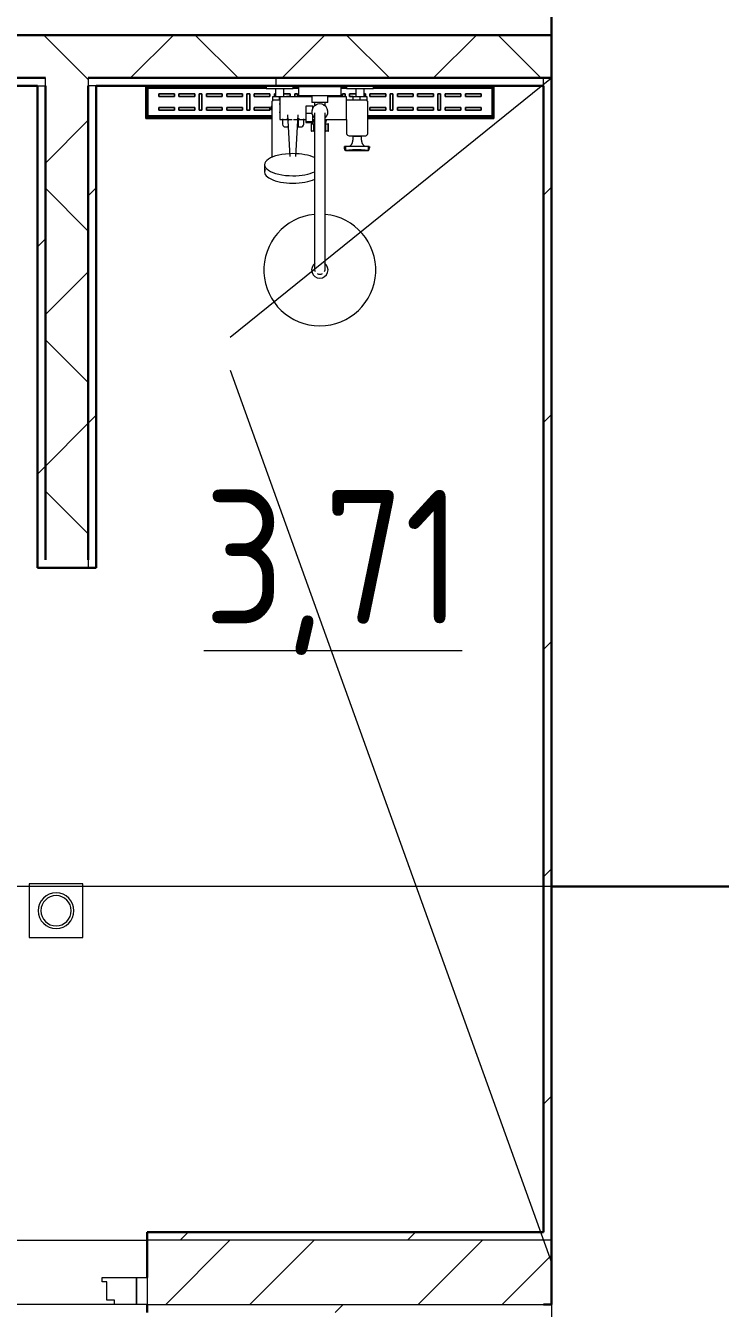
# Model space of a CAD drawing. Header units: millimetres. Extents: x -1073752 to 1436911, y -1379358 to 94781.
# Drawn here: x -1022235 to -1020938, y -991543 to -989148 of the extents above; entities that cross this region are included whole.
import ezdxf

# ---------------------------------------------------------------- set-up
doc = ezdxf.new("R2010")
doc.units = ezdxf.units.MM
doc.linetypes.add('ADSK_Линия сетки', pattern=[25, 20, -2.5, 0, -2.5])
doc.linetypes.add('ADSK_Сверху', pattern=[450, 300, -150])
for name, color, linetype, lineweight in [('Двери', 252, 'Continuous', 9), ('Марки помещений', 7, 'Continuous', 20), ('Обобщенные модели', 252, 'Continuous', 18), ('Оси', 252, 'Continuous', 9), ('Сантехника', 252, 'Continuous', 9), ('Стены внутренние', 7, 'Continuous', 18), ('Стены наружные', 7, 'Continuous', 18), ('Стены штриховка', 7, 'Continuous', 9)]:
    doc.layers.add(name, color=color, linetype=linetype, lineweight=lineweight)
doc.layers.add('Линии', color=7, linetype='Continuous', lineweight=9, true_color=0x00a600)
doc.styles.add('GOST Common_2', font='', dxfattribs={"width": 0.9, "height": 250})
doc.styles.get('GOST Common_2').set_extended_font_data('GOST type B')

# ---------------------------------------------------------------- blocks, each defined once
blk = doc.blocks.new('2 этаж')
at = {"layer": 'Двери', "color": 251, "true_color": 0x636466}
for p, q in [((136687, 16230.7), (136751, 16230.7)), ((136687, 16222.7), (136687, 16230.7)), ((136696, 16222.7), (136687, 16222.7)), ((136696, 16188.7), (136696, 16222.7)), ((136751, 16230.7), (136771, 16230.7)), ((136751, 16180.7), (136751, 16230.7)), ((136751, 16230.7), (136751, 16180.7)), ((136771, 16230.7), (136771, 16180.7)), ((136710, 16188.7), (136696, 16188.7)), ((136710, 16180.7), (136710, 16188.7)), ((136751, 16180.7), (136710, 16180.7)), ((136771, 16180.7), (136751, 16180.7))]:
    blk.add_line(p, q, dxfattribs=at)
at = {"layer": 'Линии', "color": 251, "linetype": 'ADSK_Сверху', "ltscale": 100, "true_color": 0x636466}
for p, q in [((136925.9, 17986.7), (137526, 18470.7)), ((136925.9, 17924.8), (137526, 16258.7))]:
    blk.add_line(p, q, dxfattribs=at)
at = {"layer": 'Обобщенные модели', "color": 251, "lineweight": 9, "true_color": 0x636466}
for p, q in [((137139.2, 18342.7), (137139.2, 18339.3)), ((137141.2, 18342.7), (137139.4, 18342.7)), ((137141.2, 18342.7), (137141.2, 18335.3)), ((137184.3, 18342.7), (137141.2, 18342.7)), ((137141.2, 18335.3), (137141.2, 18342.7)), ((137141.2, 18335.3), (137184.3, 18335.3)), ((137184.3, 18335.3), (137184.3, 18342.7)), ((137185.8, 18342.7), (137184.3, 18342.7)), ((137184.3, 18342.7), (137184.3, 18335.3)), ((137186, 18342.7), (137186, 18340)), ((137186.1, 18339.6), (137186.1, 18342.7))]:
    blk.add_line(p, q, dxfattribs=at)
for points, knots in [([(137139.2, 18338.8), (137139.2, 18338.6), (137139.3, 18338.3), (137139.4, 18337.6), (137139.6, 18337), (137139.8, 18336.4), (137140, 18336), (137140.5, 18335.6), (137140.9, 18335.4), (137141.2, 18335.3)], [0.3333333, 0.3333333, 0.3333333, 0.3333333, 0.4166667, 0.5, 0.5833333, 0.6666667, 0.75, 0.8333333, 1, 1, 1, 1]), ([(137141.2, 18335.3), (137141.2, 18335.3), (137141.8, 18335.3), (137143.7, 18335.6), (137145, 18335.8), (137146.2, 18335.9), (137147.5, 18336), (137148.8, 18336.2), (137150.3, 18336.4), (137151.9, 18336.5), (137153.6, 18336.6), (137155.9, 18336.8), (137160.2, 18337), (137165.3, 18337), (137169.5, 18336.8), (137171.9, 18336.6), (137173.5, 18336.5), (137175.1, 18336.4), (137176.6, 18336.2), (137178, 18336), (137179.3, 18335.9), (137180.4, 18335.8), (137181.8, 18335.6), (137183.6, 18335.3), (137184.3, 18335.3), (137184.3, 18335.3)], [0, 0, 0, 0, 0.111111, 0.166667, 0.194444, 0.222222, 0.25, 0.277778, 0.305556, 0.333333, 0.361111, 0.388889, 0.444444, 0.555556, 0.611111, 0.638889, 0.666667, 0.694444, 0.722222, 0.75, 0.777778, 0.805556, 0.833333, 0.888889, 1, 1, 1, 1]), ([(137184.3, 18335.3), (137184.5, 18335.4), (137184.9, 18335.6), (137185.2, 18336.1), (137185.4, 18336.4), (137185.6, 18337), (137185.8, 18337.7), (137185.9, 18338.3), (137186, 18338.7), (137186, 18338.8)], [0, 0, 0, 0, 0.1666667, 0.25, 0.3333333, 0.4166667, 0.5, 0.5833333, 0.6666667, 0.6666667, 0.6666667, 0.6666667])]:
    blk.add_open_spline(points, degree=3, knots=knots, dxfattribs=at)
at = {"layer": 'Оси', "color": 251, "linetype": 'ADSK_Линия сетки', "ltscale": 100, "true_color": 0x636466}
for p, q in [((137526, 33711.4), (137526, -32265.4)), ((165326, 16960.7), (93603.7, 16960.7))]:
    blk.add_line(p, q, dxfattribs=at)
at = {"layer": 'Сантехника', "color": 251, "true_color": 0x636466}
for p, q in [((136768.8, 18394.8), (136768.8, 18455.7)), ((136768.8, 18455.7), (136768.8, 18394.8)), ((136993.5, 18454.8), (136770.8, 18454.8)), ((136770.8, 18454.8), (136993.5, 18454.8)), ((136770.8, 18454.8), (136770.8, 18396.7)), ((136770.8, 18396.7), (136770.8, 18454.8)), ((136772.4, 18448), (136772.4, 18453)), ((136993.5, 18453), (136772.4, 18453)), ((136772.4, 18451.5), (136772.4, 18453)), ((136772.4, 18451.5), (136993.5, 18451.5)), ((136772.4, 18451.5), (136772.4, 18448)), ((136772.4, 18403.4), (136772.4, 18448)), ((136772.4, 18448), (136772.4, 18403.4)), ((136993.5, 18455.7), (136993.5, 18450.7)), ((136993.5, 18450.7), (137043.5, 18450.7)), ((137010.5, 18450.7), (137010.5, 18435.7)), ((137026.5, 18435.7), (137026.5, 18450.7)), ((137043.5, 18450.7), (137043.5, 18455.7)), ((137143.5, 18454.8), (137043.5, 18454.8)), ((137043.5, 18454.8), (137143.5, 18454.8)), ((137053.7, 18453), (137043.5, 18453)), ((137043.5, 18451.5), (137053.5, 18451.5)), ((137053.5, 18454.5), (137053.5, 18437.2)), ((137093.5, 18454.5), (137053.5, 18454.5)), ((137133.5, 18454.5), (137093.5, 18454.5)), ((137133.5, 18437.2), (137133.5, 18454.5)), ((137143.5, 18453), (137133.5, 18453)), ((137133.5, 18451.5), (137143.5, 18451.5)), ((137143.5, 18455.7), (137143.5, 18450.7)), ((137143.5, 18450.7), (137193.5, 18450.7)), ((137160.5, 18450.7), (137160.5, 18435.7)), ((137176.5, 18435.7), (137176.5, 18450.7)), ((137193.5, 18450.7), (137193.5, 18455.7)), ((137416.2, 18454.8), (137193.5, 18454.8)), ((137193.5, 18454.8), (137416.2, 18454.8)), ((137415.1, 18453), (137193.5, 18453)), ((137193.5, 18451.5), (137415.1, 18451.5)), ((137415.1, 18453), (137415.1, 18448)), ((137415.1, 18453), (137415.1, 18451.5)), ((137415.1, 18448), (137415.1, 18451.5)), ((137415.1, 18448), (137415.1, 18403.4)), ((137415.1, 18403.4), (137415.1, 18448)), ((137416.2, 18396.7), (137416.2, 18454.8)), ((137416.2, 18454.8), (137416.2, 18396.7)), ((137418.2, 18455.7), (137418.2, 18394.8)), ((137418.2, 18394.8), (137418.2, 18455.7)), ((136822.1, 18440.7), (136792.6, 18440.7)), ((136792.6, 18440.7), (136792.6, 18435.7)), ((136792.6, 18435.7), (136792.6, 18440.7)), ((136792.6, 18440.7), (136822.1, 18440.7)), ((136792.6, 18435.7), (136822.1, 18435.7)), ((136822.1, 18435.7), (136792.6, 18435.7)), ((136822.1, 18435.7), (136822.1, 18440.7)), ((136822.1, 18440.7), (136822.1, 18435.7)), ((136860, 18440.7), (136830.5, 18440.7)), ((136830.5, 18440.7), (136830.5, 18435.7)), ((136830.5, 18435.7), (136830.5, 18440.7)), ((136830.5, 18440.7), (136860, 18440.7)), ((136830.5, 18435.7), (136860, 18435.7)), ((136860, 18435.7), (136830.5, 18435.7)), ((136860, 18435.7), (136860, 18440.7)), ((136860, 18440.7), (136860, 18435.7)), ((136873.3, 18440.7), (136868.4, 18440.7)), ((136868.4, 18440.7), (136868.4, 18410.7)), ((136868.4, 18410.7), (136868.4, 18440.7)), ((136868.4, 18440.7), (136873.3, 18440.7)), ((136873.3, 18410.7), (136873.3, 18440.7)), ((136873.3, 18440.7), (136873.3, 18410.7)), ((136911.2, 18440.7), (136881.7, 18440.7)), ((136881.7, 18440.7), (136881.7, 18435.7)), ((136881.7, 18435.7), (136881.7, 18440.7)), ((136881.7, 18440.7), (136911.2, 18440.7)), ((136881.7, 18435.7), (136911.2, 18435.7)), ((136911.2, 18435.7), (136881.7, 18435.7)), ((136911.2, 18435.7), (136911.2, 18440.7)), ((136911.2, 18440.7), (136911.2, 18435.7)), ((136949.2, 18440.7), (136919.6, 18440.7)), ((136919.6, 18440.7), (136919.6, 18435.7)), ((136919.6, 18435.7), (136919.6, 18440.7)), ((136919.6, 18440.7), (136949.2, 18440.7)), ((136919.6, 18435.7), (136949.2, 18435.7)), ((136949.2, 18435.7), (136919.6, 18435.7)), ((136949.2, 18435.7), (136949.2, 18440.7)), ((136949.2, 18440.7), (136949.2, 18435.7)), ((136962.5, 18440.7), (136957.5, 18440.7)), ((136957.5, 18440.7), (136957.5, 18410.7)), ((136957.5, 18410.7), (136957.5, 18440.7)), ((136957.5, 18440.7), (136962.5, 18440.7)), ((136962.5, 18410.7), (136962.5, 18440.7)), ((136962.5, 18440.7), (136962.5, 18410.7)), ((137000.4, 18440.7), (136970.8, 18440.7)), ((136970.8, 18440.7), (136970.8, 18435.7)), ((136970.8, 18435.7), (136970.8, 18440.7)), ((136970.8, 18440.7), (137000.4, 18440.7)), ((136970.8, 18435.7), (137000.4, 18435.7)), ((137000.4, 18435.7), (136970.8, 18435.7)), ((137000.4, 18435.7), (137000.4, 18440.7)), ((137000.4, 18440.7), (137000.4, 18435.7)), ((137003.7, 18424.4), (137003.7, 18322)), ((137006, 18435.7), (137018.5, 18435.7)), ((137006, 18427.4), (137006, 18435.7)), ((137018.8, 18429.4), (137008.7, 18429.4)), ((137010.5, 18440.7), (137008.8, 18440.7)), ((137008.8, 18440.7), (137008.8, 18435.7)), ((137008.8, 18435.7), (137008.8, 18440.7)), ((137008.8, 18440.7), (137010.5, 18440.7)), ((137018.8, 18421.8), (137017.3, 18421.8)), ((137018.5, 18435.7), (137031, 18435.7)), ((137018.5, 18429.4), (137018.5, 18435.7)), ((137078.7, 18435.4), (137018.8, 18435.4)), ((137018.8, 18435.4), (137018.8, 18393.2)), ((137038.3, 18440.7), (137026.5, 18440.7)), ((137026.5, 18440.7), (137038.3, 18440.7)), ((137031, 18435.7), (137038.3, 18435.7)), ((137038.3, 18435.7), (137031, 18435.7)), ((137038.3, 18435.7), (137038.3, 18440.7)), ((137038.3, 18440.7), (137038.3, 18435.7)), ((137051.6, 18440.7), (137046.7, 18440.7)), ((137046.7, 18440.7), (137046.7, 18435.3)), ((137046.7, 18435.3), (137046.7, 18440.7)), ((137046.7, 18440.7), (137051.6, 18440.7)), ((137051.6, 18435.3), (137051.6, 18440.7)), ((137051.6, 18440.7), (137051.6, 18435.3)), ((137093.5, 18437.2), (137053.5, 18437.2)), ((137060, 18437.2), (137060, 18435.7)), ((137060, 18435.7), (137060, 18437.2)), ((137060, 18435.7), (137078.6, 18435.7)), ((137078.6, 18435.7), (137060, 18435.7)), ((137080.4, 18418), (137067.5, 18418)), ((137067.5, 18417.9), (137067.5, 18404.6)), ((137078.5, 18437.2), (137078.5, 18424.6)), ((137093.5, 18424.6), (137078.5, 18424.6)), ((137080.4, 18412), (137080.4, 18417.9)), ((137083.5, 18424.6), (137083.5, 18419.6)), ((137083.5, 18419.6), (137086.7, 18419.6)), ((137133.5, 18437.2), (137093.5, 18437.2)), ((137108.5, 18424.6), (137093.5, 18424.6)), ((137100.3, 18419.6), (137103.5, 18419.6)), ((137103.5, 18419.6), (137103.5, 18424.6)), ((137108.5, 18424.6), (137108.5, 18437.2)), ((137108.5, 18435.7), (137127.5, 18435.7)), ((137127.5, 18435.7), (137108.5, 18435.7)), ((137143.5, 18435.4), (137108.5, 18435.4)), ((137127.5, 18435.7), (137127.5, 18437.2)), ((137127.5, 18437.2), (137127.5, 18435.7)), ((137140.7, 18440.7), (137135.8, 18440.7)), ((137135.8, 18440.7), (137135.8, 18435.4)), ((137135.8, 18435.4), (137135.8, 18440.7)), ((137135.8, 18440.7), (137140.7, 18440.7)), ((137140.7, 18435.4), (137140.7, 18440.7)), ((137140.7, 18440.7), (137140.7, 18435.4)), ((137143.5, 18393.2), (137143.5, 18435.4)), ((137178.3, 18429.4), (137143.5, 18429.4)), ((137160.5, 18440.7), (137149.1, 18440.7)), ((137149.1, 18440.7), (137149.1, 18435.7)), ((137149.1, 18435.7), (137149.1, 18440.7)), ((137149.1, 18440.7), (137160.5, 18440.7)), ((137149.1, 18435.7), (137156, 18435.7)), ((137156, 18435.7), (137149.1, 18435.7)), ((137156, 18435.7), (137168.5, 18435.7)), ((137156, 18429.4), (137156, 18435.7)), ((137168.5, 18435.7), (137181, 18435.7)), ((137168.5, 18435.7), (137168.5, 18429.4)), ((137178.7, 18440.7), (137176.5, 18440.7)), ((137176.5, 18440.7), (137178.7, 18440.7)), ((137178.7, 18435.7), (137178.7, 18440.7)), ((137178.7, 18440.7), (137178.7, 18435.7)), ((137181, 18435.7), (137181, 18427.3)), ((137183.3, 18366.7), (137183.3, 18424.4)), ((137216.6, 18440.7), (137187, 18440.7)), ((137187, 18440.7), (137187, 18435.7)), ((137187, 18435.7), (137187, 18440.7)), ((137187, 18440.7), (137216.6, 18440.7)), ((137187, 18435.7), (137216.6, 18435.7)), ((137216.6, 18435.7), (137187, 18435.7)), ((137216.6, 18435.7), (137216.6, 18440.7)), ((137216.6, 18440.7), (137216.6, 18435.7)), ((137229.9, 18440.7), (137225, 18440.7)), ((137225, 18440.7), (137225, 18410.7)), ((137225, 18410.7), (137225, 18440.7)), ((137225, 18440.7), (137229.9, 18440.7)), ((137229.9, 18410.7), (137229.9, 18440.7)), ((137229.9, 18440.7), (137229.9, 18410.7)), ((137267.8, 18440.7), (137238.3, 18440.7)), ((137238.3, 18440.7), (137238.3, 18435.7)), ((137238.3, 18435.7), (137238.3, 18440.7)), ((137238.3, 18440.7), (137267.8, 18440.7)), ((137238.3, 18435.7), (137267.8, 18435.7)), ((137267.8, 18435.7), (137238.3, 18435.7)), ((137267.8, 18435.7), (137267.8, 18440.7)), ((137267.8, 18440.7), (137267.8, 18435.7)), ((137305.7, 18440.7), (137276.2, 18440.7)), ((137276.2, 18440.7), (137276.2, 18435.7)), ((137276.2, 18435.7), (137276.2, 18440.7)), ((137276.2, 18440.7), (137305.7, 18440.7)), ((137276.2, 18435.7), (137305.7, 18435.7)), ((137305.7, 18435.7), (137276.2, 18435.7)), ((137305.7, 18435.7), (137305.7, 18440.7)), ((137305.7, 18440.7), (137305.7, 18435.7)), ((137319, 18440.7), (137314.1, 18440.7)), ((137314.1, 18440.7), (137314.1, 18410.7)), ((137314.1, 18410.7), (137314.1, 18440.7)), ((137314.1, 18440.7), (137319, 18440.7)), ((137319, 18410.7), (137319, 18440.7)), ((137319, 18440.7), (137319, 18410.7)), ((137357, 18440.7), (137327.4, 18440.7)), ((137327.4, 18440.7), (137327.4, 18435.7)), ((137327.4, 18435.7), (137327.4, 18440.7)), ((137327.4, 18440.7), (137357, 18440.7)), ((137327.4, 18435.7), (137357, 18435.7)), ((137357, 18435.7), (137327.4, 18435.7)), ((137357, 18435.7), (137357, 18440.7)), ((137357, 18440.7), (137357, 18435.7)), ((137394.9, 18440.7), (137365.3, 18440.7)), ((137365.3, 18440.7), (137365.3, 18435.7)), ((137365.3, 18435.7), (137365.3, 18440.7)), ((137365.3, 18440.7), (137394.9, 18440.7)), ((137365.3, 18435.7), (137394.9, 18435.7)), ((137394.9, 18435.7), (137365.3, 18435.7)), ((137394.9, 18435.7), (137394.9, 18440.7)), ((137394.9, 18440.7), (137394.9, 18435.7)), ((137003.7, 18394.8), (136768.8, 18394.8)), ((136768.8, 18394.8), (137003.7, 18394.8)), ((136770.8, 18396.7), (137003.7, 18396.7)), ((137003.7, 18396.7), (136770.8, 18396.7)), ((136772.4, 18403.4), (136772.4, 18399.9)), ((136772.4, 18398.4), (136772.4, 18403.4)), ((137003.7, 18399.9), (136772.4, 18399.9)), ((136772.4, 18398.4), (136772.4, 18399.9)), ((137003.7, 18398.4), (136772.4, 18398.4)), ((136822.1, 18415.7), (136792.6, 18415.7)), ((136792.6, 18415.7), (136792.6, 18410.7)), ((136792.6, 18410.7), (136792.6, 18415.7)), ((136792.6, 18415.7), (136822.1, 18415.7)), ((136792.6, 18410.7), (136822.1, 18410.7)), ((136822.1, 18410.7), (136792.6, 18410.7)), ((136822.1, 18410.7), (136822.1, 18415.7)), ((136822.1, 18415.7), (136822.1, 18410.7)), ((136860, 18415.7), (136830.5, 18415.7)), ((136830.5, 18415.7), (136830.5, 18410.7)), ((136830.5, 18410.7), (136830.5, 18415.7)), ((136830.5, 18415.7), (136860, 18415.7)), ((136830.5, 18410.7), (136860, 18410.7)), ((136860, 18410.7), (136830.5, 18410.7)), ((136860, 18410.7), (136860, 18415.7)), ((136860, 18415.7), (136860, 18410.7)), ((136868.4, 18410.7), (136873.3, 18410.7)), ((136873.3, 18410.7), (136868.4, 18410.7)), ((136911.2, 18415.7), (136881.7, 18415.7)), ((136881.7, 18415.7), (136881.7, 18410.7)), ((136881.7, 18410.7), (136881.7, 18415.7)), ((136881.7, 18415.7), (136911.2, 18415.7)), ((136881.7, 18410.7), (136911.2, 18410.7)), ((136911.2, 18410.7), (136881.7, 18410.7)), ((136911.2, 18410.7), (136911.2, 18415.7)), ((136911.2, 18415.7), (136911.2, 18410.7)), ((136949.2, 18415.7), (136919.6, 18415.7)), ((136919.6, 18415.7), (136919.6, 18410.7)), ((136919.6, 18410.7), (136919.6, 18415.7)), ((136919.6, 18415.7), (136949.2, 18415.7)), ((136919.6, 18410.7), (136949.2, 18410.7)), ((136949.2, 18410.7), (136919.6, 18410.7)), ((136949.2, 18410.7), (136949.2, 18415.7)), ((136949.2, 18415.7), (136949.2, 18410.7)), ((136957.5, 18410.7), (136962.5, 18410.7)), ((136962.5, 18410.7), (136957.5, 18410.7)), ((137000.4, 18415.7), (136970.8, 18415.7)), ((136970.8, 18415.7), (136970.8, 18410.7)), ((136970.8, 18410.7), (136970.8, 18415.7)), ((136970.8, 18415.7), (137000.4, 18415.7)), ((136970.8, 18410.7), (137000.4, 18410.7)), ((137000.4, 18410.7), (136970.8, 18410.7)), ((137000.4, 18410.7), (137000.4, 18415.7)), ((137000.4, 18415.7), (137000.4, 18410.7)), ((137017.3, 18406.8), (137018.8, 18406.8)), ((137023.8, 18394.5), (137023.8, 18384)), ((137033.1, 18401.7), (137037.5, 18323.8)), ((137048.7, 18323.8), (137053.1, 18401.7)), ((137063.4, 18384.2), (137063.4, 18394.5)), ((137067.5, 18404.6), (137067.5, 18389.2)), ((137067.5, 18404.6), (137079.5, 18404.6)), ((137080.4, 18389.2), (137080.4, 18402.5)), ((137415.1, 18399.9), (137183.3, 18399.9)), ((137415.1, 18398.4), (137183.3, 18398.4)), ((137183.3, 18396.7), (137416.2, 18396.7)), ((137416.2, 18396.7), (137183.3, 18396.7)), ((137418.2, 18394.8), (137183.3, 18394.8)), ((137183.3, 18394.8), (137418.2, 18394.8)), ((137216.6, 18415.7), (137187, 18415.7)), ((137187, 18415.7), (137187, 18410.7)), ((137187, 18410.7), (137187, 18415.7)), ((137187, 18415.7), (137216.6, 18415.7)), ((137187, 18410.7), (137216.6, 18410.7)), ((137216.6, 18410.7), (137187, 18410.7)), ((137216.6, 18410.7), (137216.6, 18415.7)), ((137216.6, 18415.7), (137216.6, 18410.7)), ((137225, 18410.7), (137229.9, 18410.7)), ((137229.9, 18410.7), (137225, 18410.7)), ((137267.8, 18415.7), (137238.3, 18415.7)), ((137238.3, 18415.7), (137238.3, 18410.7)), ((137238.3, 18410.7), (137238.3, 18415.7)), ((137238.3, 18415.7), (137267.8, 18415.7)), ((137238.3, 18410.7), (137267.8, 18410.7)), ((137267.8, 18410.7), (137238.3, 18410.7)), ((137267.8, 18410.7), (137267.8, 18415.7)), ((137267.8, 18415.7), (137267.8, 18410.7)), ((137305.7, 18415.7), (137276.2, 18415.7)), ((137276.2, 18415.7), (137276.2, 18410.7)), ((137276.2, 18410.7), (137276.2, 18415.7)), ((137276.2, 18415.7), (137305.7, 18415.7)), ((137276.2, 18410.7), (137305.7, 18410.7)), ((137305.7, 18410.7), (137276.2, 18410.7)), ((137305.7, 18410.7), (137305.7, 18415.7)), ((137305.7, 18415.7), (137305.7, 18410.7)), ((137314.1, 18410.7), (137319, 18410.7)), ((137319, 18410.7), (137314.1, 18410.7)), ((137357, 18415.7), (137327.4, 18415.7)), ((137327.4, 18415.7), (137327.4, 18410.7)), ((137327.4, 18410.7), (137327.4, 18415.7)), ((137327.4, 18415.7), (137357, 18415.7)), ((137327.4, 18410.7), (137357, 18410.7)), ((137357, 18410.7), (137327.4, 18410.7)), ((137357, 18410.7), (137357, 18415.7)), ((137357, 18415.7), (137357, 18410.7)), ((137394.9, 18415.7), (137365.3, 18415.7)), ((137365.3, 18415.7), (137365.3, 18410.7)), ((137365.3, 18410.7), (137365.3, 18415.7)), ((137365.3, 18415.7), (137394.9, 18415.7)), ((137365.3, 18410.7), (137394.9, 18410.7)), ((137394.9, 18410.7), (137365.3, 18410.7)), ((137394.9, 18410.7), (137394.9, 18415.7)), ((137394.9, 18415.7), (137394.9, 18410.7)), ((137415.1, 18399.9), (137415.1, 18403.4)), ((137415.1, 18403.4), (137415.1, 18398.4)), ((137415.1, 18399.9), (137415.1, 18398.4)), ((137018.8, 18393.2), (137041.7, 18393.2)), ((137029.2, 18379.1), (137034.3, 18379.1)), ((137034.3, 18379.1), (137034.3, 18380.3)), ((137044.4, 18393.2), (137067.5, 18393.2)), ((137052.9, 18390.4), (137052.9, 18392.5)), ((137052.9, 18390.4), (137052.9, 18379.1)), ((137052.9, 18379.1), (137057.9, 18379.1)), ((137067.5, 18389.2), (137067.5, 18387.1)), ((137067.5, 18389.2), (137080.4, 18389.2)), ((137067.5, 18387.1), (137080.4, 18387.1)), ((137077.3, 18384.7), (137077.3, 18371.5)), ((137077.7, 18384.7), (137077.3, 18384.7)), ((137077.3, 18371.5), (137077.7, 18371.5)), ((137077.7, 18384.7), (137082.2, 18384.7)), ((137077.7, 18371.5), (137077.7, 18384.7)), ((137082.2, 18371.5), (137077.7, 18371.5)), ((137080.4, 18393.2), (137083.8, 18393.2)), ((137080.4, 18387.1), (137080.4, 18389.2)), ((137081.9, 18384.7), (137082.2, 18384.7)), ((137082.2, 18371.5), (137081.9, 18371.5)), ((137083.9, 18384.7), (137082.2, 18384.7)), ((137082.2, 18371.5), (137082.2, 18384.7)), ((137082.2, 18371.5), (137083.4, 18371.5)), ((137082.5, 18387.7), (137084.1, 18387.7)), ((137083.4, 18371.5), (137083.4, 18362.7)), ((137083.5, 18382.6), (137083.5, 18144.4)), ((137102.9, 18387.7), (137104.5, 18387.7)), ((137104.8, 18384.7), (137103.1, 18384.7)), ((137103.2, 18393.2), (137143.5, 18393.2)), ((137103.5, 18144.4), (137103.5, 18382.6)), ((137103.6, 18371.5), (137104.8, 18371.5)), ((137103.6, 18362.7), (137103.6, 18371.5)), ((137104.8, 18384.7), (137109.3, 18384.7)), ((137104.8, 18384.7), (137105.2, 18384.7)), ((137104.8, 18371.5), (137104.8, 18384.7)), ((137105.2, 18371.5), (137104.8, 18371.5)), ((137109.3, 18371.5), (137104.8, 18371.5)), ((137109.7, 18384.7), (137109.3, 18384.7)), ((137109.3, 18371.5), (137109.3, 18384.7)), ((137109.3, 18371.5), (137109.7, 18371.5)), ((137109.7, 18371.5), (137109.7, 18384.7)), ((137143.5, 18393.2), (137143.5, 18366.8)), ((137148.4, 18362.7), (137179.4, 18362.7)), ((137155.2, 18362.1), (137155.2, 18354.6)), ((137155.2, 18362.1), (137163.2, 18362.1)), ((137163.2, 18362.1), (137171.3, 18362.1)), ((137171.3, 18354.6), (137171.3, 18362.1)), ((136990.3, 18308.6), (136990.3, 18294.8)), ((136551, 16965.7), (136551, 16865.7)), ((136651, 16965.7), (136551, 16965.7)), ((136651, 16865.7), (136651, 16965.7)), ((136551, 16865.7), (136651, 16865.7))]:
    blk.add_line(p, q, dxfattribs=at)
at = {"layer": 'Сантехника', "color": 251, "true_color": 0x636466, "flags": 128}
for points in [[(137002.4, 18414.3), (137002.5, 18414.6), (137002.5, 18414.9), (137002.5, 18415.2), (137002.5, 18415.5), (137002.6, 18415.8), (137002.7, 18416.1), (137002.7, 18416.3), (137002.8, 18416.6), (137002.9, 18416.9), (137003, 18417.2), (137003.2, 18417.5), (137003.3, 18417.7), (137003.4, 18418), (137003.6, 18418.3), (137003.8, 18418.5)], [(137003.6, 18410.2), (137003.5, 18410.5), (137003.3, 18410.7), (137003.2, 18411), (137003.1, 18411.3), (137003, 18411.5), (137002.9, 18411.8), (137002.8, 18412.1), (137002.7, 18412.4), (137002.6, 18412.7), (137002.6, 18413), (137002.5, 18413.3), (137002.5, 18413.6), (137002.5, 18413.9), (137002.4, 18414.2), (137002.4, 18414.3)], [(137083.5, 18405.7), (137083.5, 18405.7), (137083.5, 18405.7), (137083.5, 18405.6), (137083.5, 18405.4), (137083.5, 18405.3), (137083.5, 18405.1), (137083.5, 18404.8), (137083.5, 18404.5), (137083.5, 18404.2), (137083.5, 18403.9), (137083.5, 18403.5), (137083.5, 18403), (137083.5, 18402.6), (137083.5, 18402.1), (137083.5, 18401.6), (137083.5, 18401), (137083.5, 18400.4), (137083.5, 18399.8), (137083.5, 18399.2), (137083.5, 18398.5), (137083.5, 18397.8), (137083.5, 18397.1), (137083.5, 18396.3), (137083.5, 18395.5), (137083.5, 18394.7), (137083.5, 18393.9), (137083.5, 18393.1), (137083.5, 18392.2), (137083.5, 18391.4), (137083.5, 18390.5), (137083.5, 18389.6), (137083.5, 18388.7), (137083.5, 18387.7), (137083.5, 18386.8), (137083.5, 18385.9), (137083.5, 18384.9), (137083.5, 18384), (137083.5, 18383), (137083.5, 18382.6)], [(137103.5, 18382.6), (137103.5, 18383.6), (137103.5, 18384.6), (137103.5, 18385.5), (137103.5, 18386.4), (137103.5, 18387.4), (137103.5, 18388.3), (137103.5, 18389.2), (137103.5, 18390.1), (137103.5, 18391), (137103.5, 18391.9), (137103.5, 18392.8), (137103.5, 18393.6), (137103.5, 18394.4), (137103.5, 18395.2), (137103.5, 18396), (137103.5, 18396.8), (137103.5, 18397.5), (137103.5, 18398.2), (137103.5, 18398.9), (137103.5, 18399.6), (137103.5, 18400.2), (137103.5, 18400.8), (137103.5, 18401.3), (137103.5, 18401.9), (137103.5, 18402.4), (137103.5, 18402.9), (137103.5, 18403.3), (137103.5, 18403.7), (137103.5, 18404.1), (137103.5, 18404.4), (137103.5, 18404.7), (137103.5, 18405), (137103.5, 18405.2), (137103.5, 18405.4), (137103.5, 18405.5), (137103.5, 18405.6), (137103.5, 18405.7), (137103.5, 18405.7), (137103.5, 18405.7)], [(137148.7, 18342.7), (137149.1, 18343), (137149.6, 18343.4), (137150, 18343.7), (137150.4, 18344.1), (137150.9, 18344.5), (137151.3, 18344.9), (137151.6, 18345.3), (137152, 18345.7), (137152.4, 18346.1), (137152.7, 18346.6), (137153, 18347.1), (137153.3, 18347.6), (137153.6, 18348), (137153.8, 18348.5), (137154, 18349.1), (137154.3, 18349.6), (137154.4, 18350.1), (137154.6, 18350.6), (137154.8, 18351.2), (137154.9, 18351.7), (137155, 18352.3), (137155.1, 18352.8), (137155.1, 18353.4), (137155.2, 18354), (137155.2, 18354.5), (137155.2, 18354.6)], [(137171.3, 18354.6), (137171.3, 18354), (137171.3, 18353.5), (137171.4, 18352.9), (137171.4, 18352.4), (137171.5, 18351.8), (137171.7, 18351.3), (137171.8, 18350.7), (137172, 18350.2), (137172.2, 18349.7), (137172.4, 18349.1), (137172.6, 18348.6), (137172.8, 18348.1), (137173.1, 18347.6), (137173.4, 18347.1), (137173.7, 18346.7), (137174, 18346.2), (137174.4, 18345.8), (137174.7, 18345.3), (137175.1, 18344.9), (137175.5, 18344.5), (137175.9, 18344.1), (137176.4, 18343.8), (137176.8, 18343.4), (137177.2, 18343.1), (137177.7, 18342.8), (137177.8, 18342.7)], [(137083.5, 18144.4), (137083.5, 18143.2), (137083.5, 18142), (137083.5, 18140.9), (137083.5, 18139.7), (137083.5, 18138.5), (137083.5, 18137.4), (137083.5, 18136.3), (137083.5, 18135.1), (137083.5, 18134), (137083.5, 18132.9), (137083.5, 18131.8), (137083.5, 18130.7), (137083.5, 18129.7), (137083.5, 18128.7), (137083.5, 18127.7), (137083.5, 18126.7), (137083.5, 18125.7), (137083.5, 18124.8), (137083.5, 18123.9), (137083.5, 18123.1), (137083.5, 18122.2), (137083.5, 18121.4), (137083.5, 18120.7), (137083.5, 18120), (137083.5, 18119.3), (137083.5, 18118.6), (137083.5, 18118), (137083.5, 18117.5), (137083.5, 18116.9), (137083.5, 18116.4), (137083.5, 18116), (137083.5, 18115.6), (137083.5, 18115.3), (137083.5, 18114.9), (137083.5, 18114.7), (137083.5, 18114.5), (137083.5, 18114.3), (137083.5, 18114.2), (137083.5, 18114.1), (137083.5, 18114.1)], [(137103.5, 18114.1), (137103.5, 18114.1), (137103.5, 18114.2), (137103.5, 18114.3), (137103.5, 18114.4), (137103.5, 18114.6), (137103.5, 18114.9), (137103.5, 18115.2), (137103.5, 18115.6), (137103.5, 18115.9), (137103.5, 18116.4), (137103.5, 18116.9), (137103.5, 18117.4), (137103.5, 18117.9), (137103.5, 18118.5), (137103.5, 18119.2), (137103.5, 18119.9), (137103.5, 18120.6), (137103.5, 18121.3), (137103.5, 18122.1), (137103.5, 18122.9), (137103.5, 18123.8), (137103.5, 18124.7), (137103.5, 18125.6), (137103.5, 18126.6), (137103.5, 18127.5), (137103.5, 18128.5), (137103.5, 18129.6), (137103.5, 18130.6), (137103.5, 18131.7), (137103.5, 18132.7), (137103.5, 18133.8), (137103.5, 18135), (137103.5, 18136.1), (137103.5, 18137.2), (137103.5, 18138.4), (137103.5, 18139.5), (137103.5, 18140.7), (137103.5, 18141.9), (137103.5, 18143), (137103.5, 18144.2), (137103.5, 18144.4)]]:
    blk.add_lwpolyline(points, dxfattribs=at)
at = {"layer": 'Сантехника', "color": 251, "true_color": 0x636466}
for centre, radius, start, end in [((137008.7, 18424.4), 5, 90, 180), ((137093.5, 18407.1), 15, 90, 225), ((137093.5, 18407.1), 15, 315, 90), ((137178.3, 18424.4), 5, 0, 90), ((137065.5, 18384.8), 17.2, 9.6958, 29.1813), ((137121.4, 18384.8), 17.2, 150.8187, 170.3042), ((137148.4, 18367.7), 5, 190.7348, 270), ((137178.3, 18367.6), 5, 282.0451, 349.4262), ((137093.5, 18112), 104.4, 95.5433, 270), ((137093.5, 18112), 104.4, 270, 84.4004), ((137093.5, 18112), 15.3, 125.2067, 270), ((137093.5, 18114.1), 10, 171.3374, 210), ((137093.5, 18112), 15.3, 270, 54.7933), ((137093.5, 18114.1), 10, 330, 8.6626), ((137093.5, 18114.1), 10, 240, 270), ((137093.5, 18114.1), 10, 270, 300), ((136601, 16915.7), 33.3, 0, 180), ((136601, 16915.7), 28.3, 0, 180), ((136601, 16915.7), 33.3, 180, 0), ((136601, 16915.7), 28.3, 180, 0)]:
    blk.add_arc(centre, radius, start, end, dxfattribs=at)
for centre, major_axis, ratio, start_param, end_param in [((137043.6, 18396.1), (11.1, 0), 0.920505, 3.217557, 3.724253), ((137043.6, 18396.1), (11.1, 0), 0.920505, 5.700525, 6.207221), ((137029.2, 18384), (5.38, 0), 0.920505, 3.141593, 4.712389), ((137057.9, 18384.2), (-5.51, 0), 0.920505, 1.570796, 3.141593), ((137043.1, 18308.6), (-52.8, 0), 0.390731, 4.712389, 7.853982), ((137043.1, 18308.6), (52.8, 0), 0.390731, 0.694281, 1.570796), ((137043.1, 18294.8), (52.8, 0), 0.390731, 2.917193, 4.712389), ((137043.1, 18308.6), (-52.8, 0), 0.390731, 1.570796, 2.455637), ((137043.1, 18294.8), (-52.8, 0), 0.390731, 1.570796, 2.455637)]:
    blk.add_ellipse(centre, major_axis=major_axis, ratio=ratio, start_param=start_param, end_param=end_param, dxfattribs=at)
at = {"layer": 'Стены внутренние', "color": 251, "lineweight": 30, "true_color": 0x636466}
for p, q in [((137526, 18550.7), (137526, 18650.7)), ((137526, 16960.7), (138616, 16960.7)), ((137916, 16960.7), (137526, 16960.7))]:
    blk.add_line(p, q, dxfattribs=at)
at = {"layer": 'Стены внутренние', "color": 251, "true_color": 0x636466}
blk.add_line((137526, 16180.7), (137526, 15820.7), dxfattribs=at)
at = {"layer": 'Стены наружные', "color": 251, "lineweight": 30, "true_color": 0x636466}
for p, q in [((135716, 18550.7), (137526, 18550.7)), ((137526, 18550.7), (137526, 16180.7)), ((136581, 18470.7), (135716, 18470.7)), ((137526, 18470.7), (136661, 18470.7)), ((135731, 18455.7), (136566, 18455.7)), ((136566, 17555.7), (136566, 18455.7)), ((136581, 17570.7), (136581, 18455.7)), ((136661, 18455.7), (136661, 17570.7)), ((136676, 18455.7), (137511, 18455.7)), ((136676, 18455.7), (136676, 17555.7)), ((137511, 16315.7), (137511, 18455.7)), ((136676, 17555.7), (136566, 17555.7)), ((136771, 16315.7), (136771, 16230.7)), ((137511, 16315.7), (136771, 16315.7)), ((136771, 16180.7), (136771, 16165.7)), ((137511, 16180.7), (137526, 16180.7))]:
    blk.add_line(p, q, dxfattribs=at)
at = {"layer": 'Стены наружные', "color": 251, "linetype": 'Continuous', "lineweight": 9, "true_color": 0x636466}
for p, q in [((136657.9, 18470.7), (136577.9, 18550.7)), ((136740.1, 18470.7), (136820.1, 18550.7)), ((136940.7, 18470.7), (136860.7, 18550.7)), ((137023, 18470.7), (137103, 18550.7)), ((137223.5, 18470.7), (137143.5, 18550.7)), ((137305.8, 18470.7), (137385.8, 18550.7)), ((137506.4, 18470.7), (137426.4, 18550.7)), ((136661, 18467.6), (136657.9, 18470.7)), ((137012, 18455.7), (137012, 18470.7)), ((136581, 18311.6), (136661, 18391.6)), ((136661, 18184.8), (136581, 18264.8)), ((136661, 18250.2), (136676, 18265.2)), ((137511, 18251.7), (137526, 18266.7)), ((136566, 18155.2), (136581, 18170.2)), ((136581, 18028.8), (136661, 18108.8)), ((136661, 17901.9), (136581, 17981.9)), ((137511, 17827.4), (137526, 17842.4)), ((136581, 17746), (136661, 17826)), ((136661, 17826), (136676, 17841)), ((136566, 17731), (136581, 17746)), ((136661, 17619.1), (136581, 17699.1)), ((137511, 17403.2), (137526, 17418.2)), ((137511, 16978.9), (137526, 16993.9)), ((137511, 16554.6), (137526, 16569.6)), ((136832.9, 16300.7), (136847.9, 16315.7)), ((137257.1, 16300.7), (137272.1, 16315.7)), ((136805.7, 16180.7), (136925.7, 16300.7)), ((136962.8, 16180.7), (137082.8, 16300.7)), ((137277.1, 16180.7), (137397.1, 16300.7)), ((137434.3, 16180.7), (137526, 16272.5)), ((137122.1, 16165.7), (137137.1, 16180.7))]:
    blk.add_line(p, q, dxfattribs=at)
at = {"layer": 'Стены наружные', "color": 251, "true_color": 0x636466}
for p, q in [((135741, 16300.7), (136771, 16300.7)), ((136710, 16180.7), (135802, 16180.7))]:
    blk.add_line(p, q, dxfattribs=at)
at = {"layer": 'Стены штриховка', "color": 251, "true_color": 0x636466}
for p, q in [((136581, 18455.7), (136581, 18470.7)), ((136661, 18470.7), (136661, 18455.7)), ((137511, 18455.7), (137511, 18470.7)), ((136566, 18455.7), (136581, 18455.7)), ((136676, 18455.7), (136661, 18455.7)), ((136661, 17570.7), (136661, 17555.7)), ((137526, 16300.7), (136771, 16300.7)), ((136771, 16180.7), (137511, 16180.7))]:
    blk.add_line(p, q, dxfattribs=at)
at = {"layer": 'Марки помещений', "color": 251, "true_color": 0x636466, "style": 'GOST Common_2', "width": 0.9}
blk.add_text('%%U3,71', height=250, dxfattribs=at).set_placement((136877.2, 17451.5))

msp = doc.modelspace()

# ---------------------------------------------------------------- block references
msp.add_blockref('2 этаж', (-1158779.2, -1007716.5))

doc.saveas('drawing.dxf')
